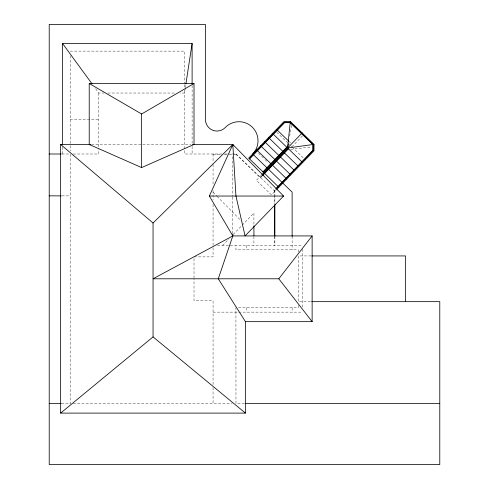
<?xml version="1.0" encoding="UTF-8"?>
<svg xmlns="http://www.w3.org/2000/svg" width="489" height="489" viewBox="0 0 489 489"><rect width="100%" height="100%" fill="white"/><g stroke="black" fill="none" stroke-linecap="round" stroke-linejoin="round"><path stroke-width="0.37" stroke-dasharray="2.44 1.83" d="M185.178 88.533L184.487 93.038L179.934 93.038M185.294 87.782L185.875 84.029M289.677 136.131L291.578 125.251M262.141 176.058L260.386 177.874L236.065 154.383L236.218 154.004L229.494 154.004M274.61 189.94L274.5 194.744M261.297 175.245L256.364 180.349L271.444 194.903L276.206 189.97M260.374 177.336L261.866 175.796M291.89 146.853L302.764 135.587M222.629 245.454L228.993 238.858M233.235 234.469L241.688 225.716M242.214 225.172L253.925 213.045L253.925 225.105M290.637 149.426L311.793 146.914M70.178 51.125L184.487 51.125L184.487 83.894M95.624 88.753L98.754 93.038L104.065 93.038M107.855 93.038L174.622 93.038M70.178 119.707L98.754 119.707M91.504 144.475L190.973 144.475M61.944 154.004L70.178 154.004L70.178 403.584M73.185 154.004L98.754 154.004L98.754 149.432M222.024 154.004L184.487 154.004L184.487 90.752M225.013 154.004L228.748 154.004M213.063 154.383L221.224 154.383M224.194 154.383L226.419 154.383M229.384 154.383L236.065 154.383M61.944 195.863L70.178 195.863M217.477 245.454L302.605 245.454M310.992 255.93L298.229 255.93L298.229 301.658L310.992 301.658M213.063 312.135L302.605 312.135M61.412 403.584L70.557 403.584M73.216 403.584L232.147 403.584M244.359 403.584L235.967 403.584L235.924 307.752L298.229 307.752L298.229 304.702M289.25 141.651L290.643 142.996M276.786 132.262L287.556 142.666M287.776 142.88L291.615 146.584M292.165 147.116L303.724 158.277M258.54 153.314L264.463 159.035M265.001 159.555L267.153 161.633M236.218 154.004L274.879 191.34M213.063 192.299L216.774 196.071M217.073 196.376L240.093 219.757M302.605 249.194L302.605 308.394M298.229 252.122L298.229 249.836L235.924 249.836L235.924 245.454M292.129 236.309L292.129 249.836M292.129 307.752L292.129 312.135M274.879 190.203L274.879 203.827M274.879 236.309L274.879 245.454M274.5 195.502L274.5 203.827M274.5 236.37L274.5 245.454M253.925 236.407L253.925 245.454M246.407 245.454L246.407 249.836M246.407 307.752L246.407 312.135M232.819 156.669L232.819 196.297M232.819 197.061L232.819 233.638M213.063 154.004L213.063 162.385M213.063 164.487L213.063 185.545M213.063 190.582L213.063 199.897M213.063 204.451L213.063 246.976M213.063 247.74L213.063 256.884L194.011 256.884L194.011 278.039M213.063 384.531L213.063 300.704L194.011 300.704L194.011 278.791M213.063 387.581L213.063 403.584M192.11 85.416L192.11 143.332M192.11 146.382L192.11 154.004M184.487 84.652L184.487 87.702M98.754 93.038L98.754 148.668M70.178 55.697L70.178 144.86M70.178 145.618L70.178 150.954M62.555 147.146L62.555 154.004"/><path stroke-width="0.73" d="M276.866 189.286L314.005 150.832L314.005 144.365L287.599 148.002L290.313 121.492L284.072 121.492L248.699 158.112L278.852 187.232M185.875 84.029L192.11 43.503L62.555 43.503L62.555 144.86M287.599 148.002L288.278 144.121M232.819 234.402L232.819 235.924L218.277 278.791L245.454 321.658L245.454 413.107L60.648 413.107L60.648 144.475L90.746 144.475M245.454 321.658L312.135 321.658L312.135 235.924L232.819 235.924L209.359 196.04L232.819 144.475L283.583 196.04L245.068 235.924L235.955 196.04L232.819 144.475L192.495 144.475M232.819 235.924L153.051 278.791L278.791 278.791L312.135 235.924M249.28 158.668L284.415 122.287L290.234 122.287L313.211 144.475L313.211 150.514L275.851 189.194M249.549 158.937L284.58 122.666L290.191 122.666L312.832 144.53L312.832 150.355L276.065 188.43M262.929 171.853L286.75 147.183M263.204 172.116L287.025 147.446M261.792 174.726L302.159 132.929M262.361 175.276L288.168 148.552M262.636 175.545L288.443 148.821M60.648 413.107L153.051 336.903L153.051 223.008L232.819 144.475L232.819 146.003M141.621 167.574L141.621 113.992L194.011 83.509L194.011 144.475L141.621 167.574L89.224 144.475L89.224 83.509L194.011 83.509M49.218 154.004L61.192 154.004M49.218 195.863L61.192 195.863M209.359 196.04L283.583 196.04M311.756 255.93L405.491 255.93L405.491 301.658M311.756 301.658L439.782 301.658L439.782 464.55L49.218 464.55L49.218 24.45L205.441 24.45L205.441 119.524A11.528 11.528 0 0 0 225.264 127.531A19.053 19.053 0 0 1 252.202 127.067A19.053 19.053 0 0 1 252.672 154.004L292.129 192.11L292.129 236.309M49.218 403.584L61.192 403.584M245.123 403.584L439.782 403.584M89.224 83.509L141.621 113.992M153.051 336.903L245.454 413.107M60.648 144.475L153.051 223.008M290.313 121.492L314.005 144.365M276.493 129.334L288.785 141.205M272.526 133.448L302.673 162.562M268.553 137.556L298.706 166.676M264.586 141.669L294.733 170.783M260.613 145.783L290.766 174.897M256.646 149.891L286.792 179.011M278.791 278.791L312.135 321.658M62.555 43.503L92.048 83.863M284.415 122.287L284.58 122.666M274.879 204.298L274.879 236.309M274.5 205.337L274.5 235.612M253.925 225.857L253.925 235.655M192.11 43.503L192.11 83.894"/></g></svg>
